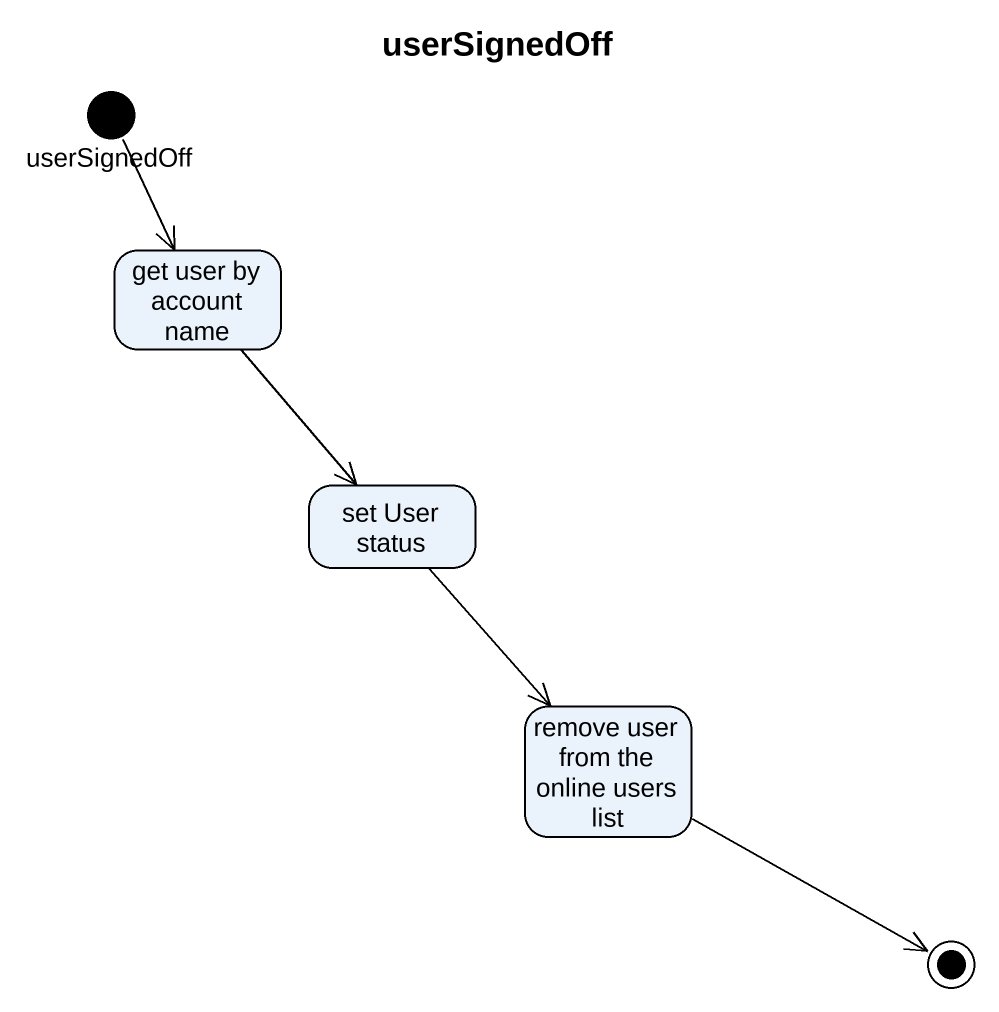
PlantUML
@startuml
title userSignedOff
hide empty description
state userSignedOff <<start>>
state "get user by account name" as get_user_by_account_name
state "set User status" as set_User_status
state "remove user from the online users list" as remove_user_from_the_online
userSignedOff --> get_user_by_account_name
get_user_by_account_name --> set_User_status
set_User_status --> remove_user_from_the_online
remove_user_from_the_online -right-> [*]
@enduml
